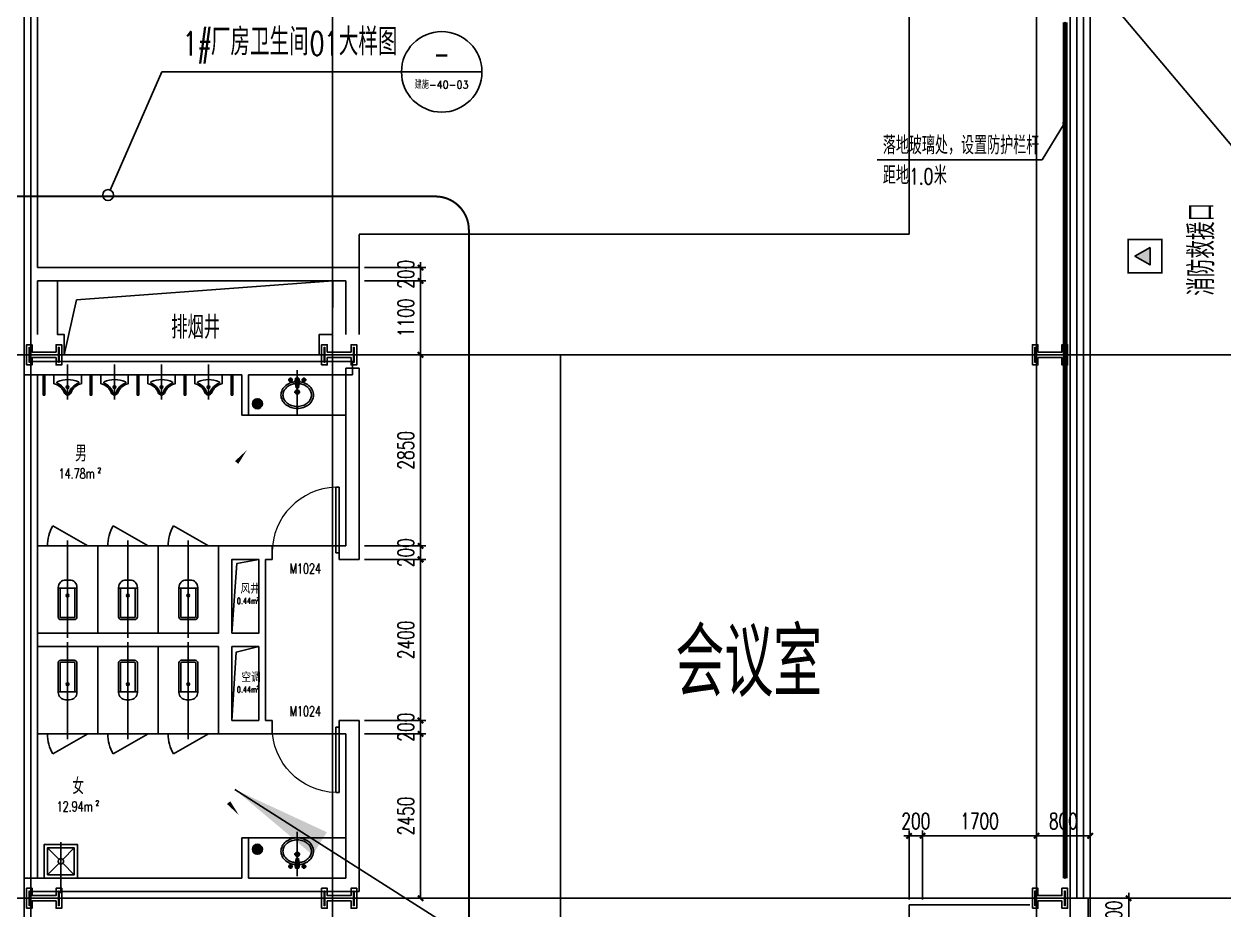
# Model space of a CAD drawing. Extents: x -954573 to 446329, y 489853 to 1226784.
# Drawn here: x -83954 to -66059, y 783045 to 796250 of the extents above; entities that cross this region are included whole.
import ezdxf
from ezdxf.enums import TextEntityAlignment as Align

# ---------------------------------------------------------------- set-up
doc = ezdxf.new("R2010")
doc.units = 0
doc.header["$LTSCALE"] = 10
doc.header["$MEASUREMENT"] = 0
for name, pattern in [('10平面$0$10平面$1$DOTE', [2.42, 2, -0.2, 0.02, -0.2]), ('10平面$0$DOTE', [2.42, 2, -0.2, 0.02, -0.2]), ('10平面$1$DASH', [0.35, 0.25, -0.1])]:
    doc.linetypes.add(name, pattern=pattern)
doc.layers.get('Defpoints').update_dxf_attribs({"color": 210})
for name, color, linetype in [('10平面$0$10平面$1$A-AXIS-DOTE', 8, '10平面$0$10平面$1$DOTE'), ('10平面$0$A-AXIS-DOTE', 8, '10平面$0$DOTE'), ('10平面$0$A-AXIS-DP', 8, 'Continuous'), ('10平面$0$A-AXIS-SYMB', 8, 'Continuous'), ('10平面$0$A-CURTAIN', 8, 'Continuous'), ('10平面$0$A-HATCH-2', 8, 'Continuous'), ('10平面$0$A-HRAIL', 8, 'Continuous'), ('10平面$0$A-TEXT', 8, 'Continuous'), ('10平面$0$A-WC', 8, 'Continuous'), ('10平面$0$A-WINDOW', 8, 'Continuous'), ('10平面$0$A-防火门窗', 1, 'Continuous'), ('10平面$0$AS-COLN', 8, 'Continuous'), ('10平面$0$AS-WALL', 8, 'Continuous'), ('10平面$0$AS-结构边线层', 8, 'Continuous'), ('10平面$0$CURTWALL', 8, 'Continuous'), ('10平面$0$DIM_ELEV', 3, 'Continuous'), ('10平面$0$PUB_TEXT', 8, 'Continuous'), ('10平面$0$RP-N2-01$0$$0$A-WIND-J', 8, 'Continuous'), ('10平面$0$RP-N2-01$0$A-WIND-J', 8, 'Continuous'), ('10平面$0$建-房间', 8, 'Continuous'), ('10平面$0$建-门', 8, 'Continuous'), ('10平面$0$建-门窗编号', 8, 'Continuous'), ('A-LIN-V', 9, 'Continuous'), ('建-引出', 3, 'Continuous')]:
    doc.layers.add(name, color=color, linetype=linetype)
doc.layers.add('10平面$0$S-col', color=2, linetype='Continuous', lineweight=0)
doc.styles.add('10平面$0$_TCH_DIM', font='SIMPLEX', dxfattribs={"bigfont": 'GBCBIG'})
doc.styles.add('10平面$0$_TCH_DIM_T3', font='SIMPLEX', dxfattribs={"width": 0.705882, "bigfont": 'GBCBIG'})
doc.styles.add('10平面$0$A-AREA', font='SIMPLEX', dxfattribs={"bigfont": 'GBCBIG'})
doc.styles.add('10平面$0$A-STANDARD', font='SIMPLEX', dxfattribs={"bigfont": 'GBCBIG'})
doc.styles.add('10平面$0$A-WIN-LABEL', font='SIMPLEX', dxfattribs={"bigfont": 'GBCBIG'})
doc.styles.add('10平面$0$Standard', font='gbenor.shx', dxfattribs={"bigfont": 'gbcbig.shx'})
doc.dimstyles.new('10平面$0$_TCH_ARCH&&80', dxfattribs={"dimtxt": 238, "dimasz": 80, "dimexe": 80, "dimexo": 80, "dimgap": 101, "dimtad": 1, "dimdec": 0, "dimzin": 0, "dimdsep": 46, "dimtxsty": '10平面$0$_TCH_DIM_T3', "dimblk": '10平面$0$_ArchTick', "dimcen": 0.09, "dimclrt": 7, "dimazin": 2, "dimtfac": 1, "dimtdec": 0, "dimtix": 1, "dimtmove": 2, "dimatfit": 3, "dimfxl": 0, "dimtolj": 1, "dimtzin": 0, "dimarcsym": 0})

# ---------------------------------------------------------------- blocks, each defined once
blk = doc.blocks.new('10平面$0$dote')
at = {"layer": '10平面$0$A-AXIS-DOTE'}
for p, q in [((141382.2, -69000), (141382.2, 36662.3)), ((151882.2, -69000), (151882.2, 36662.3)), ((136882.2, -68810), (136882.2, 36400)), ((134026.4, -13500), (158590, -13500)), ((134026.4, -21600), (158641.5, -21600))]:
    blk.add_line(p, q, dxfattribs=at)
blk = doc.blocks.new('10平面$0$10平面$0$A$C45A45C18')
at = {"color": 0}
for p, q in [((950, -325, 0), (1250, 195, 0)), ((-117, -125), (-117, 75)), ((-107, 85), (322, 85)), ((322, -165), (322, 115)), ((322, -135), (-107, -135))]:
    blk.add_line(p, q, dxfattribs=at)
at = {"color": 0, "elevation": 0}
blk.add_lwpolyline([(-350, 425), (950, 425), (950, -475), (-350, -475)], close=True, dxfattribs=at)
at = {"color": 0}
blk.add_lwpolyline([(-107, -165, -0.414214), (-147, -125), (-147, 75, -0.414214), (-107, 115), (332, 115, -0.414214), (442, 5), (442, -55, -0.414214), (332, -165)], format="xyb", close=True, dxfattribs=at)
blk.add_circle((211, -25), 20, dxfattribs=at)
for centre, radius, start, end in [((950, -325, 0), 600, 60, 90), ((-107, 75), 10, 90, 180), ((-107, -125), 10, 180, 270)]:
    blk.add_arc(centre, radius, start, end, dxfattribs=at)
for p in [(-147, -25), (211, -25)]:
    blk.add_point(p, dxfattribs=at)
at = {"layer": '10平面$0$10平面$1$A-AXIS-DOTE'}
blk.add_line((1031, -25), (-419, -25), dxfattribs=at)
blk = doc.blocks.new('10平面$0$10平面$0$$lvtry$00000224')
at = {"color": 0}
for p, q in [((-363, 0), (-363, -300)), ((-338, 0), (-363, 0)), ((-338, 0), (-338, -300)), ((337, 0), (337, -300)), ((362, 0), (337, 0)), ((362, 0), (362, -300)), ((-338, -300), (-363, -300)), ((362, -300), (337, -300))]:
    blk.add_line(p, q, dxfattribs=at)
at = {"color": 0, "elevation": 0}
blk.add_lwpolyline([(-205, -131), (-205, 0), (205, 0), (205, -131, 0.268068), (51, -263, -0.317765), (0, -300, -0.317765), (-51, -263, 0.268068)], format="xyb", close=True, dxfattribs=at)
at = {"color": 0}
blk.add_circle((0, -182, 0), 20, dxfattribs=at)
for centre, radius, start, end in [((-152, -115, 0), 10, 114.1084, 248.1394), ((5, -466, 0), 395, 66.6675, 114.1084), ((-243, -341, 0), 233, 19.2639, 68.1394), ((243, -341, 0), 233, 110.4941, 160.7361), ((158, -113, 0), 10, 290.4941, 66.6675), ((0, -256, 0), 24, 199.2639, 269.4998), ((0, -256, 0), 24, 270.5002, 340.7361)]:
    blk.add_arc(centre, radius, start, end, dxfattribs=at)
blk.add_point((0, -182, 0), dxfattribs=at)
at = {"layer": '10平面$0$10平面$1$A-AXIS-DOTE'}
blk.add_lwpolyline([(0, 153), (0, -367)], dxfattribs=at)
blk = doc.blocks.new('10平面$0$A$C34D37DA4')
at = {"ltscale": 0.5}
for points in [[(-250, -108), (250, -108), (250, 392), (-250, 392)], [(-200, -58), (200, -58), (200, 342), (-200, 342)]]:
    blk.add_lwpolyline(points, close=True, dxfattribs=at)
for points in [[(-200, 342), (-28, 171)], [(28, 171), (200, 342)], [(-200, -58), (-28, 114)], [(28, 114), (200, -58)]]:
    blk.add_lwpolyline(points, dxfattribs=at)
blk.add_circle((0, 142), 40, dxfattribs=at)
at = {"layer": '10平面$0$A-AXIS-DOTE'}
blk.add_lwpolyline([(0, 427), (0, -333)], dxfattribs=at)
blk = doc.blocks.new('10平面$0$345345345')
at = {"layer": '10平面$0$A-WC'}
h = blk.add_hatch(dxfattribs=at)
h.set_pattern_fill('ANSI31', color=256, scale=20)
h.set_pattern_definition([(45, (0, 0), (-22.4506403, 22.4506403), [])])
edge = h.paths.add_edge_path()
edge.add_arc((84993, -2400003), 150, 0, 360)
blk.add_circle((84993, -2400003), 150, dxfattribs=at)
blk = doc.blocks.new('10平面$0$$DorLib2D$00000001')
for p, q in [((0.45, 0.975), (0.5, 0.975)), ((0.45, 0), (0.45, 0.975)), ((0.5, 0), (0.5, 0.975)), ((0.5, 0), (0.45, 0))]:
    blk.add_line(p, q)
at = {"lineweight": 13}
blk.add_arc((0.475, 0), 0.975, 91.4693, 180, dxfattribs=at)
blk = doc.blocks.new('10平面$0$33333333')
at = {"layer": '10平面$0$10平面$1$A-AXIS-DOTE'}
for points in [[(-140279, 791090), (-140279, 790430)], [(-140279, 783550), (-140279, 784210)]]:
    blk.add_lwpolyline(points, dxfattribs=at)
at = {"layer": '10平面$0$A-AXIS-SYMB'}
for points in [[(-141450, 789390, 0, 0, 0), (-141030, 789900, 0, 64, 0), (-141183, 789715, 0, 0, 0)], [(-141570, 784970, 0, 0, 0), (-141150, 784460, 0, 64, 0), (-141303, 784645, 0, 0, 0)]]:
    blk.add_lwpolyline(points, format="xyseb", dxfattribs=at)
at = {"layer": '10平面$0$A-WC'}
for p, q in [((-140416, 790946), (-140343, 790946)), ((-140379, 790983), (-140379, 790909)), ((-140304, 790972), (-140311, 790933)), ((-140311, 790933), (-140296, 790826)), ((-140304, 790972), (-140254, 790972)), ((-140304, 790972), (-140296, 790826)), ((-140303, 790953), (-140255, 790953)), ((-140296, 790836), (-140262, 790836)), ((-140296, 790826), (-140262, 790826)), ((-140279, 790810), (-140279, 790720)), ((-140254, 790972), (-140262, 790826)), ((-140248, 790933), (-140262, 790826)), ((-140254, 790972), (-140248, 790933)), ((-140216, 790946), (-140143, 790946)), ((-140179, 790983), (-140179, 790909)), ((-140324, 790765), (-140234, 790765)), ((-139554, 790420), (-141004, 790420)), ((-139554, 784120), (-141004, 784120)), ((-140324, 783875), (-140234, 783875)), ((-140279, 783830), (-140279, 783920)), ((-140416, 783694), (-140343, 783694)), ((-140379, 783657), (-140379, 783731)), ((-140311, 783707), (-140296, 783814)), ((-140304, 783668), (-140311, 783707)), ((-140304, 783668), (-140296, 783814)), ((-140304, 783668), (-140254, 783668)), ((-140303, 783687), (-140255, 783687)), ((-140296, 783814), (-140262, 783814)), ((-140296, 783804), (-140262, 783804)), ((-140254, 783668), (-140262, 783814)), ((-140248, 783707), (-140262, 783814)), ((-140254, 783668), (-140248, 783707)), ((-140216, 783694), (-140143, 783694)), ((-140179, 783657), (-140179, 783731))]:
    blk.add_line(p, q, dxfattribs=at)
for points in [[(-140309, 790919, 0.055034), (-140372, 790905, 0.088849), (-140448, 790864, 0.104988), (-140503, 790797, 0.12017), (-140522, 790720, 0.12017), (-140503, 790643, 0.104988), (-140448, 790576, 0.088849), (-140372, 790535, 0.080052), (-140279, 790520, 0.080052)], [(-140305, 790889, 0.056066), (-140363, 790877, 0.088849), (-140430, 790840, 0.104988), (-140477, 790783, 0.12017), (-140492, 790720, 0.12017), (-140477, 790657, 0.104988), (-140430, 790600, 0.088849), (-140363, 790563, 0.080052), (-140279, 790550, 0.080052)], [(-140279, 790520, 0.080052), (-140186, 790535, 0.088849), (-140110, 790576, 0.104988), (-140055, 790643, 0.12017), (-140036, 790720, 0.12017), (-140055, 790797, 0.104988), (-140110, 790864, 0.088849), (-140186, 790905, 0.055034), (-140250, 790919, 0.080052)], [(-140279, 790550, 0.080052), (-140196, 790563, 0.088849), (-140129, 790600, 0.104988), (-140082, 790657, 0.12017), (-140066, 790720, 0.12017), (-140082, 790783, 0.104988), (-140129, 790840, 0.088849), (-140196, 790877, 0.056066), (-140254, 790889, 0.080052)], [(-140309, 783721, -0.055034), (-140372, 783735, -0.088849), (-140448, 783776, -0.104988), (-140503, 783843, -0.12017), (-140522, 783920, -0.12017), (-140503, 783997, -0.104988), (-140448, 784064, -0.088849), (-140372, 784105, -0.080052), (-140279, 784120, -0.080052)], [(-140305, 783751, -0.056066), (-140363, 783763, -0.088849), (-140430, 783800, -0.104988), (-140477, 783857, -0.12017), (-140492, 783920, -0.12017), (-140477, 783983, -0.104988), (-140430, 784040, -0.088849), (-140363, 784077, -0.080052), (-140279, 784090, -0.080052)], [(-140279, 784120, -0.080052), (-140186, 784105, -0.088849), (-140110, 784064, -0.104988), (-140055, 783997, -0.12017), (-140036, 783920, -0.12017), (-140055, 783843, -0.104988), (-140110, 783776, -0.088849), (-140186, 783735, -0.055034), (-140250, 783721, -0.080052)], [(-140279, 784090, -0.080052), (-140196, 784077, -0.088849), (-140129, 784040, -0.104988), (-140082, 783983, -0.12017), (-140066, 783920, -0.12017), (-140082, 783857, -0.104988), (-140129, 783800, -0.088849), (-140196, 783763, -0.056066), (-140254, 783751, -0.080052)]]:
    blk.add_lwpolyline(points, format="xyb", dxfattribs=at)
for centre, radius in [((-140379, 790946), 25), ((-140379, 790946), 15), ((-140179, 790946), 25), ((-140179, 790946), 15), ((-140279, 790765), 30), ((-140279, 790765), 20), ((-140279, 783875), 30), ((-140279, 783875), 20), ((-140379, 783694), 25), ((-140379, 783694), 15), ((-140179, 783694), 25), ((-140179, 783694), 15)]:
    blk.add_circle(centre, radius, dxfattribs=at)
for centre, start, end in [((-140280, 790945), 80.5252, 279.4748), ((-140278, 790945), 260.5252, 99.4748), ((-140280, 783695), 80.5252, 279.4748), ((-140278, 783695), 260.5252, 99.4748)]:
    blk.add_arc(centre, 7.19, start, end, dxfattribs=at)
at = {"layer": '10平面$0$AS-WALL'}
for p, q in [((-144254, 791220), (-141054, 791220)), ((-144254, 791220), (-144254, 791020)), ((-141054, 791220), (-139454, 791220)), ((-139454, 791220), (-139454, 791020)), ((-144354, 791020), (-144354, 787070)), ((-144154, 791020), (-144354, 791020)), ((-144254, 791020), (-141104, 791020)), ((-144154, 791020), (-144154, 787170)), ((-141104, 791020), (-141104, 790420)), ((-141004, 791020), (-141004, 790420)), ((-141004, 791020), (-139454, 791020)), ((-139554, 791120), (-139554, 788470)), ((-139554, 791120), (-139354, 791120)), ((-139354, 791120), (-139354, 790920)), ((-139354, 790920), (-139354, 788270)), ((-139354, 790920), (-139354, 790920)), ((-141004, 790420), (-141104, 790420)), ((-141454, 788470), (-141454, 787170)), ((-141454, 788470), (-140804, 788470)), ((-140654, 788470), (-140804, 788470)), ((-140654, 788270), (-140654, 788470)), ((-139554, 788470), (-139654, 788470)), ((-139654, 788470), (-139654, 788270)), ((-141254, 788270), (-141254, 787170)), ((-141254, 788270), (-140854, 788270)), ((-140854, 788270), (-140854, 787170)), ((-140754, 788270), (-140654, 788270)), ((-140754, 788270), (-140754, 787070)), ((-139654, 788270), (-139354, 788270)), ((-144354, 787070), (-144354, 783520)), ((-144154, 787170), (-141454, 787170)), ((-141254, 787170), (-140854, 787170)), ((-140754, 787070), (-140754, 785870)), ((-144154, 786970), (-141454, 786970)), ((-144154, 786970), (-144154, 783520)), ((-141454, 786970), (-141454, 785670)), ((-141254, 786970), (-140854, 786970)), ((-141254, 786970), (-141254, 785870)), ((-140854, 786970), (-140854, 785870)), ((-141254, 785870), (-140854, 785870)), ((-140654, 785870), (-140754, 785870)), ((-140654, 785670), (-140654, 785870)), ((-139354, 785870), (-139654, 785870)), ((-139654, 785870), (-139654, 785670)), ((-139354, 785870), (-139354, 783320)), ((-141454, 785670), (-140804, 785670)), ((-140804, 785670), (-140654, 785670)), ((-139654, 785670), (-139554, 785670)), ((-139554, 785670), (-139554, 783520)), ((-141104, 783520), (-141104, 784120)), ((-141104, 784120), (-141004, 784120)), ((-141004, 783520), (-141004, 784120)), ((-144154, 783520), (-144354, 783520)), ((-144254, 783520), (-141104, 783520)), ((-144254, 783520), (-144254, 783320)), ((-141004, 783520), (-139554, 783520)), ((-144254, 783320), (-141054, 783320)), ((-141054, 783320), (-139354, 783320))]:
    blk.add_line(p, q, dxfattribs=at)
at = {"layer": '10平面$0$建-门'}
for p, q in [((-140654, 788470), (-139654, 788470)), ((-140654, 785670), (-139654, 785670))]:
    blk.add_line(p, q, dxfattribs=at)
at = {"layer": '10平面$0$A-CURTAIN', "zscale": 0.4999999999999999}
for p, xscale, yscale, rotation in [((233607, 1931455), 0.4999999999999999, 0.4999999999999999, 339.7997433646614), ((233607, -356915), -0.4999999999999994, 0.4999999999999994, 200.2002566353386)]:
    blk.add_blockref('10平面$0$345345345', p, dxfattribs=dict(at, xscale=xscale, yscale=yscale, rotation=rotation))
at = {"layer": '10平面$0$A-WC'}
for name, p, rotation in [('10平面$0$10平面$0$$lvtry$00000224', (-143704, 791020), 359.9999983479594), ('10平面$0$10平面$0$$lvtry$00000224', (-143004, 791020), 359.9999983479594), ('10平面$0$10平面$0$$lvtry$00000224', (-142304, 791020), 359.9999983479594), ('10平面$0$10平面$0$$lvtry$00000224', (-141604, 791020), 359.9999983479594), ('10平面$0$10平面$0$A$C45A45C18', (-143729, 787520, 0), 90.00000039933396), ('10平面$0$10平面$0$A$C45A45C18', (-142829, 787520, 0), 90.00000039933396), ('10平面$0$10平面$0$A$C45A45C18', (-141929, 787520, 0), 90.00000039933396)]:
    blk.add_blockref(name, p, dxfattribs=dict(at, rotation=rotation))
at = {"layer": '10平面$0$A-WC', "xscale": -1, "rotation": 89.99999962537163}
for p in [(-143729, 786620, 0), (-142829, 786620, 0), (-141929, 786620, 0)]:
    blk.add_blockref('10平面$0$10平面$0$A$C45A45C18', p, dxfattribs=at)
at = {"layer": '10平面$0$A-WC'}
blk.add_blockref('10平面$0$A$C34D37DA4', (-143804, 783628), dxfattribs=at)
at = {"layer": '10平面$0$建-门'}
ref = blk.add_blockref('10平面$0$$DorLib2D$00000001', (-140154, 788370), dxfattribs=dict(at, xscale=1000, yscale=1000, zscale=199.9999999999999, rotation=359.9999998238549))
ref.add_attrib('A', 'M1024', (-140392, 788058), dxfattribs={"layer": '10平面$0$建-门窗编号', "height": 148.8, "rotation": 360, "style": '10平面$0$A-WIN-LABEL', "width": 0.705882})
ref = blk.add_blockref('10平面$0$$DorLib2D$00000001', (-140154, 785770), dxfattribs=dict(at, xscale=1000, yscale=-1000, zscale=199.9999999999999, rotation=2.705098788484255e-08))
ref.add_attrib('A', 'M1024', (-140392, 785933), dxfattribs={"layer": '10平面$0$建-门窗编号', "height": 148.8, "rotation": 0, "style": '10平面$0$A-WIN-LABEL', "width": 0.705882})
at = {"layer": '10平面$0$A-防火门窗', "style": '10平面$0$A-AREA'}
for s, p in [('风井', (-141125, 787760)), ('空调', (-141113, 786440))]:
    blk.add_text(s, height=144.7, dxfattribs=at).set_placement(p)
at = {"layer": '10平面$0$A-防火门窗', "style": '10平面$0$A-AREA', "width": 0.705882}
for s, height, p in [('0.44m', 89.2, (-141180, 787606)), ('2', 44.6, (-140880, 787659)), ('0.44m', 89.2, (-141180, 786286)), ('2', 44.6, (-140880, 786339))]:
    blk.add_text(s, height=height, dxfattribs=at).set_placement(p)
at = {"layer": '10平面$0$建-房间', "style": '10平面$0$A-AREA'}
for s, p in [('男', (-143592, 789730)), ('女', (-143632, 784770))]:
    blk.add_text(s, height=241, dxfattribs=at).set_placement(p)
at = {"layer": '10平面$0$建-房间', "style": '10平面$0$A-AREA', "width": 0.705882}
for s, height, p in [('14.78m', 148.8, (-143838, 789474)), ('2', 74.4, (-143258, 789562)), ('12.94m', 148.8, (-143868, 784514)), ('2', 74.4, (-143288, 784602))]:
    blk.add_text(s, height=height, dxfattribs=at).set_placement(p)
blk = doc.blocks.new('10平面$0$43243')
at = {"layer": '10平面$0$AS-结构边线层'}
for points in [[(-68354, 818320), (-68354, 782920), (-70554, 782920), (-70554, 774520), (-68354, 774520), (-68354, 741420), (-80454, 741420), (-80454, 741720), (-80554, 741720), (-80554, 741920), (-82854, 741920), (-82854, 741720), (-83154, 741720), (-83154, 741420), (-83954, 741420), (-83954, 741420), (-83954, 832020)], [(-83354, 791320), (-83171, 792137), (-79350, 792420)], [(-80854, 787170), (-80780, 788210), (-80454, 788270)], [(-80854, 785870), (-80790, 786890), (-80454, 786970)]]:
    blk.add_lwpolyline(points, dxfattribs=at)
for points in [[(-83454, 792420), (-83454, 791620), (-83354, 791620), (-83354, 791320), (-79554, 791320), (-79554, 791620), (-79354, 791620), (-79350, 792420)], [(-80854, 787170), (-80454, 787170), (-80454, 788270), (-80854, 788270)], [(-80854, 786970), (-80454, 786970), (-80454, 785870), (-80854, 785870)]]:
    blk.add_lwpolyline(points, close=True, dxfattribs=at)
blk = doc.blocks.new('10平面$0$RP-N2-01$0$$0$xfjy')
at = {"layer": '10平面$0$RP-N2-01$0$$0$A-WIND-J'}
h = blk.add_hatch(color=256, dxfattribs=at)
h.dxf.hatch_style = 1
h.paths.add_polyline_path([(1141876, -26214), (1142135, -26214), (1142005, -25989)])
at = {"layer": '10平面$0$RP-N2-01$0$$0$A-WIND-J', "const_width": 25}
blk.add_lwpolyline([(1141755, -25889), (1141755, -26389), (1142255, -26389), (1142255, -25889)], close=True, dxfattribs=at)
at = {"layer": '10平面$0$RP-N2-01$0$$0$A-WIND-J'}
for points in [[(1141755, -26389), (1142255, -26389), (1142255, -25889), (1141755, -25889)], [(1141876, -26214), (1142135, -26214), (1142005, -25989)]]:
    blk.add_lwpolyline(points, close=True, dxfattribs=at)
blk = doc.blocks.new('10平面$0$RP-N2-01$0$xfjy')
at = {"layer": '10平面$0$RP-N2-01$0$$0$A-WIND-J'}
blk.add_blockref('10平面$0$RP-N2-01$0$$0$xfjy', (0, 0), dxfattribs=at)
blk = doc.blocks.new('10平面$0$1232')
at = {"layer": '10平面$0$RP-N2-01$0$A-WIND-J', "xscale": -1.000000000000001, "rotation": 90}
blk.add_blockref('10平面$0$RP-N2-01$0$xfjy', (-93375, 1934795, 0), dxfattribs=at)
at = {"layer": '10平面$0$A-TEXT', "style": '10平面$0$_TCH_DIM'}
blk.add_text('消防救援口', height=384.1, rotation=90, dxfattribs=at).set_placement((-66203, 792200, 0))
blk = doc.blocks.new('10平面$0$3132')
at = {"layer": '10平面$0$A-AXIS-SYMB'}
for p, q in [((-82668, 793774), (-81901, 795536)), ((-81901, 795536), (-78325, 795536)), ((-77125, 795536), (-78325, 795536))]:
    blk.add_line(p, q, dxfattribs=at)
blk.add_lwpolyline([(-82619, 793700, 1), (-82781, 793700, 1)], format="xyb", close=True, dxfattribs=at)
blk.add_circle((-77725, 795536), 600, dxfattribs=at)
at = {"layer": '10平面$0$DIM_ELEV', "linetype": '10平面$1$DASH', "const_width": 30}
blk.add_lwpolyline([(-84080, 793680), (-77820, 793680, -0.414214), (-77320, 793180), (-77320, 782650, -0.414214), (-77820, 782150), (-84080, 782150, -0.414214), (-84580, 782650), (-84580, 793180, -0.414214)], format="xyb", close=True, dxfattribs=at)
at = {"layer": '10平面$0$PUB_TEXT', "style": '10平面$0$_TCH_DIM', "width": 0.705882}
for s, p in [('1#', (-81587, 795781)), ('01', (-79692, 795781))]:
    blk.add_text(s, height=357, dxfattribs=at).set_placement(p)
at = {"layer": '10平面$0$PUB_TEXT', "style": '10平面$0$_TCH_DIM'}
for s, p in [('厂房卫生间', (-81167, 795781)), ('大样图', (-79260, 795781))]:
    blk.add_text(s, height=405.1, dxfattribs=at).set_placement(p)
for s, height, width, p, p2 in [('-', 365, 0.777778, (-77847, 795624), (-77604, 795624)), ('建施-40-03', 114.3, 0.940725, (-78126, 795288), (-77325, 795288))]:
    blk.add_text(s, height=height, dxfattribs=dict(at, width=width)).set_placement(p, p2, align=Align.FIT)
blk = doc.blocks.new('10平面$0$_ArchTick')
at = {"color": 0, "linetype": 'ByBlock', "const_width": 0.4}
blk.add_lwpolyline([(-0.5, -0.5), (0.5, 0.5)], dxfattribs=at)
blk = doc.blocks.new('*D3643')
at = {"layer": '10平面$0$A-AXIS-DP', "color": 0, "lineweight": -2}
for p, q in [((-67480, 783220), (-67480, 783300)), ((-67974, 783220), (-67400, 783220)), ((-67480, 782720), (-67480, 783220)), ((-67974, 782720), (-67400, 782720)), ((-67480, 782720), (-67480, 782640))]:
    blk.add_line(p, q, dxfattribs=at)
at = {"layer": 'Defpoints', "color": 0}
for p in [(-68054, 783220), (-67480, 783220), (-68054, 782720)]:
    blk.add_point(p, dxfattribs=at)
at = {"layer": '10平面$0$A-AXIS-DP', "color": 0, "lineweight": -2, "xscale": 80, "yscale": 80, "zscale": 80}
for p, rotation in [((-67480, 783220), 270), ((-67480, 782720), 90)]:
    blk.add_blockref('10平面$0$_ArchTick', p, dxfattribs=dict(at, rotation=rotation))
at = {"layer": '10平面$0$A-AXIS-DP', "color": 7, "insert": (-67700, 782970), "char_height": 238, "attachment_point": 5, "rotation": 90, "style": '10平面$0$_TCH_DIM_T3'}
blk.add_mtext('\\A1;500', dxfattribs=at)
blk = doc.blocks.new('*D3964')
at = {"layer": '10平面$0$A-AXIS-DP', "color": 0, "lineweight": -2}
for p, q in [((-78874, 785670), (-77960, 785670)), ((-78040, 783220), (-78040, 785670)), ((-78874, 783220), (-77960, 783220))]:
    blk.add_line(p, q, dxfattribs=at)
at = {"layer": 'Defpoints', "color": 0}
for p in [(-78954, 785670), (-78040, 785670), (-78954, 783220)]:
    blk.add_point(p, dxfattribs=at)
at = {"layer": '10平面$0$A-AXIS-DP', "color": 0, "lineweight": -2, "xscale": 80, "yscale": 80, "zscale": 80}
for p, rotation in [((-78040, 785670), 90), ((-78040, 783220), 270)]:
    blk.add_blockref('10平面$0$_ArchTick', p, dxfattribs=dict(at, rotation=rotation))
at = {"layer": '10平面$0$A-AXIS-DP', "color": 7, "insert": (-78260, 784445), "char_height": 238, "attachment_point": 5, "rotation": 90, "style": '10平面$0$_TCH_DIM_T3'}
blk.add_mtext('\\A1;2450', dxfattribs=at)
blk = doc.blocks.new('*D3965')
at = {"layer": '10平面$0$A-AXIS-DP', "color": 0, "lineweight": -2}
for p, q in [((-78874, 785870), (-77960, 785870)), ((-78040, 785870), (-78040, 785950)), ((-78040, 785670), (-78040, 785870)), ((-78874, 785670), (-77960, 785670)), ((-78040, 785670), (-78040, 785590))]:
    blk.add_line(p, q, dxfattribs=at)
at = {"layer": 'Defpoints', "color": 0}
for p in [(-78954, 785870), (-78040, 785870), (-78954, 785670)]:
    blk.add_point(p, dxfattribs=at)
at = {"layer": '10平面$0$A-AXIS-DP', "color": 0, "lineweight": -2, "xscale": 80, "yscale": 80, "zscale": 80}
for p, rotation in [((-78040, 785870), 270), ((-78040, 785670), 90)]:
    blk.add_blockref('10平面$0$_ArchTick', p, dxfattribs=dict(at, rotation=rotation))
at = {"layer": '10平面$0$A-AXIS-DP', "color": 7, "insert": (-78260, 785770), "char_height": 238, "attachment_point": 5, "rotation": 90, "style": '10平面$0$_TCH_DIM_T3'}
blk.add_mtext('\\A1;200', dxfattribs=at)
blk = doc.blocks.new('*D3966')
at = {"layer": '10平面$0$A-AXIS-DP', "color": 0, "lineweight": -2}
for p, q in [((-78874, 788270), (-77960, 788270)), ((-78040, 785870), (-78040, 788270)), ((-78874, 785870), (-77960, 785870))]:
    blk.add_line(p, q, dxfattribs=at)
at = {"layer": 'Defpoints', "color": 0}
for p in [(-78954, 788270), (-78040, 788270), (-78954, 785870)]:
    blk.add_point(p, dxfattribs=at)
at = {"layer": '10平面$0$A-AXIS-DP', "color": 0, "lineweight": -2, "xscale": 80, "yscale": 80, "zscale": 80}
for p, rotation in [((-78040, 788270), 90), ((-78040, 785870), 270)]:
    blk.add_blockref('10平面$0$_ArchTick', p, dxfattribs=dict(at, rotation=rotation))
at = {"layer": '10平面$0$A-AXIS-DP', "color": 7, "insert": (-78260, 787070), "char_height": 238, "attachment_point": 5, "rotation": 90, "style": '10平面$0$_TCH_DIM_T3'}
blk.add_mtext('\\A1;2400', dxfattribs=at)
blk = doc.blocks.new('*D3967')
at = {"layer": '10平面$0$A-AXIS-DP', "color": 0, "lineweight": -2}
for p, q in [((-78040, 788470), (-78040, 788550)), ((-78874, 788470), (-77960, 788470)), ((-78040, 788270), (-78040, 788470)), ((-78874, 788270), (-77960, 788270)), ((-78040, 788270), (-78040, 788190))]:
    blk.add_line(p, q, dxfattribs=at)
at = {"layer": 'Defpoints', "color": 0}
for p in [(-78954, 788470), (-78040, 788470), (-78954, 788270)]:
    blk.add_point(p, dxfattribs=at)
at = {"layer": '10平面$0$A-AXIS-DP', "color": 0, "lineweight": -2, "xscale": 80, "yscale": 80, "zscale": 80}
for p, rotation in [((-78040, 788470), 270), ((-78040, 788270), 90)]:
    blk.add_blockref('10平面$0$_ArchTick', p, dxfattribs=dict(at, rotation=rotation))
at = {"layer": '10平面$0$A-AXIS-DP', "color": 7, "insert": (-78260, 788370), "char_height": 238, "attachment_point": 5, "rotation": 90, "style": '10平面$0$_TCH_DIM_T3'}
blk.add_mtext('\\A1;200', dxfattribs=at)
blk = doc.blocks.new('*D3968')
at = {"layer": '10平面$0$A-AXIS-DP', "color": 0, "lineweight": -2}
for p, q in [((-78874, 791320), (-77960, 791320)), ((-78040, 788470), (-78040, 791320)), ((-78874, 788470), (-77960, 788470))]:
    blk.add_line(p, q, dxfattribs=at)
at = {"layer": 'Defpoints', "color": 0}
for p in [(-78954, 791320), (-78040, 791320), (-78954, 788470)]:
    blk.add_point(p, dxfattribs=at)
at = {"layer": '10平面$0$A-AXIS-DP', "color": 0, "lineweight": -2, "xscale": 80, "yscale": 80, "zscale": 80}
for p, rotation in [((-78040, 791320), 90), ((-78040, 788470), 270)]:
    blk.add_blockref('10平面$0$_ArchTick', p, dxfattribs=dict(at, rotation=rotation))
at = {"layer": '10平面$0$A-AXIS-DP', "color": 7, "insert": (-78260, 789895), "char_height": 238, "attachment_point": 5, "rotation": 90, "style": '10平面$0$_TCH_DIM_T3'}
blk.add_mtext('\\A1;2850', dxfattribs=at)
blk = doc.blocks.new('*D3969')
at = {"layer": '10平面$0$A-AXIS-DP', "color": 0, "lineweight": -2}
for p, q in [((-78874, 792420), (-77960, 792420)), ((-78040, 791320), (-78040, 792420)), ((-78874, 791320), (-77960, 791320))]:
    blk.add_line(p, q, dxfattribs=at)
at = {"layer": 'Defpoints', "color": 0}
for p in [(-78954, 792420), (-78040, 792420), (-78954, 791320)]:
    blk.add_point(p, dxfattribs=at)
at = {"layer": '10平面$0$A-AXIS-DP', "color": 0, "lineweight": -2, "xscale": 80, "yscale": 80, "zscale": 80}
for p, rotation in [((-78040, 792420), 90), ((-78040, 791320), 270)]:
    blk.add_blockref('10平面$0$_ArchTick', p, dxfattribs=dict(at, rotation=rotation))
at = {"layer": '10平面$0$A-AXIS-DP', "color": 7, "insert": (-78260, 791870), "char_height": 238, "attachment_point": 5, "rotation": 90, "style": '10平面$0$_TCH_DIM_T3'}
blk.add_mtext('\\A1;1100', dxfattribs=at)
blk = doc.blocks.new('*D3970')
at = {"layer": '10平面$0$A-AXIS-DP', "color": 0, "lineweight": -2}
for p, q in [((-78874, 792620), (-77960, 792620)), ((-78040, 792620), (-78040, 792700)), ((-78040, 792420), (-78040, 792620)), ((-78874, 792420), (-77960, 792420)), ((-78040, 792420), (-78040, 792340))]:
    blk.add_line(p, q, dxfattribs=at)
at = {"layer": 'Defpoints', "color": 0}
for p in [(-78954, 792620), (-78040, 792620), (-78954, 792420)]:
    blk.add_point(p, dxfattribs=at)
at = {"layer": '10平面$0$A-AXIS-DP', "color": 0, "lineweight": -2, "xscale": 80, "yscale": 80, "zscale": 80}
for p, rotation in [((-78040, 792620), 270), ((-78040, 792420), 90)]:
    blk.add_blockref('10平面$0$_ArchTick', p, dxfattribs=dict(at, rotation=rotation))
at = {"layer": '10平面$0$A-AXIS-DP', "color": 7, "insert": (-78260, 792520), "char_height": 238, "attachment_point": 5, "rotation": 90, "style": '10平面$0$_TCH_DIM_T3'}
blk.add_mtext('\\A1;200', dxfattribs=at)
blk = doc.blocks.new('*D4316')
at = {"layer": '10平面$0$A-AXIS-DP', "color": 0, "lineweight": -2}
for p, q in [((-68854, 783200), (-68854, 784230)), ((-68054, 783200), (-68054, 784230)), ((-68854, 784150), (-68054, 784150))]:
    blk.add_line(p, q, dxfattribs=at)
at = {"layer": 'Defpoints', "color": 0}
for p in [(-68054, 784150), (-68854, 783120), (-68054, 783120)]:
    blk.add_point(p, dxfattribs=at)
at = {"layer": '10平面$0$A-AXIS-DP', "color": 0, "lineweight": -2, "xscale": 80, "yscale": 80, "zscale": 80, "rotation": 180}
blk.add_blockref('10平面$0$_ArchTick', (-68854, 784150), dxfattribs=at)
at = {"layer": '10平面$0$A-AXIS-DP', "color": 0, "lineweight": -2, "xscale": 80, "yscale": 80, "zscale": 80}
blk.add_blockref('10平面$0$_ArchTick', (-68054, 784150), dxfattribs=at)
at = {"layer": '10平面$0$A-AXIS-DP', "color": 7, "insert": (-68454, 784370), "char_height": 238, "attachment_point": 5, "style": '10平面$0$_TCH_DIM_T3'}
blk.add_mtext('\\A1;800', dxfattribs=at)
blk = doc.blocks.new('*D4317')
at = {"layer": '10平面$0$A-AXIS-DP', "color": 0, "lineweight": -2}
for p, q in [((-70554, 783200), (-70554, 784230)), ((-68854, 783200), (-68854, 784230)), ((-70554, 784150), (-68854, 784150))]:
    blk.add_line(p, q, dxfattribs=at)
at = {"layer": 'Defpoints', "color": 0}
for p in [(-68854, 784150), (-70554, 783120), (-68854, 783120)]:
    blk.add_point(p, dxfattribs=at)
at = {"layer": '10平面$0$A-AXIS-DP', "color": 0, "lineweight": -2, "xscale": 80, "yscale": 80, "zscale": 80, "rotation": 180}
blk.add_blockref('10平面$0$_ArchTick', (-70554, 784150), dxfattribs=at)
at = {"layer": '10平面$0$A-AXIS-DP', "color": 0, "lineweight": -2, "xscale": 80, "yscale": 80, "zscale": 80}
blk.add_blockref('10平面$0$_ArchTick', (-68854, 784150), dxfattribs=at)
at = {"layer": '10平面$0$A-AXIS-DP', "color": 7, "insert": (-69704, 784370), "char_height": 238, "attachment_point": 5, "style": '10平面$0$_TCH_DIM_T3'}
blk.add_mtext('\\A1;1700', dxfattribs=at)
blk = doc.blocks.new('*D4318')
at = {"layer": '10平面$0$A-AXIS-DP', "color": 0, "lineweight": -2}
for p, q in [((-70754, 783200), (-70754, 784230)), ((-70554, 783200), (-70554, 784230)), ((-70754, 784150), (-70834, 784150)), ((-70754, 784150), (-70554, 784150)), ((-70554, 784150), (-70474, 784150))]:
    blk.add_line(p, q, dxfattribs=at)
at = {"layer": 'Defpoints', "color": 0}
for p in [(-70554, 784150), (-70754, 783120), (-70554, 783120)]:
    blk.add_point(p, dxfattribs=at)
at = {"layer": '10平面$0$A-AXIS-DP', "color": 0, "lineweight": -2, "xscale": 80, "yscale": 80, "zscale": 80}
blk.add_blockref('10平面$0$_ArchTick', (-70754, 784150), dxfattribs=at)
at = {"layer": '10平面$0$A-AXIS-DP', "color": 0, "lineweight": -2, "xscale": 80, "yscale": 80, "zscale": 80, "rotation": 180}
blk.add_blockref('10平面$0$_ArchTick', (-70554, 784150), dxfattribs=at)
at = {"layer": '10平面$0$A-AXIS-DP', "color": 7, "insert": (-70654, 784370), "char_height": 238, "attachment_point": 5, "style": '10平面$0$_TCH_DIM_T3'}
blk.add_mtext('\\A1;200', dxfattribs=at)
blk = doc.blocks.new('10平面$0$99平面图例外参$0$$LinePat$圆环')
for points in [[(0, 150), (300, 150)], [(0, 0), (300, 0)], [(0, -150), (300, -150)]]:
    blk.add_lwpolyline(points)
at = {"color": 0}
blk.add_circle((150, 0), 150, dxfattribs=at)
blk = doc.blocks.new('10平面$0$_FZH')
at = {"layer": '10平面$0$A-HATCH-2'}
blk.add_lwpolyline([(-0.437, -0.25), (-0.437, 0.25), (-0.297, 0.25), (-0.297, 0.067), (0.298, 0.067), (0.298, 0.25), (0.438, 0.25), (0.438, -0.25), (0.298, -0.25), (0.298, -0.068), (-0.297, -0.068), (-0.297, -0.25)], close=True, dxfattribs=at)
at = {"layer": '10平面$0$S-col'}
blk.add_lwpolyline([(-0.375, -0.188), (-0.375, 0.187), (-0.36, 0.187), (-0.36, 0.005), (0.36, 0.005), (0.36, 0.187), (0.375, 0.187), (0.375, -0.188), (0.36, -0.188), (0.36, -0.005), (-0.36, -0.005), (-0.36, -0.188)], close=True, dxfattribs=at)
blk = doc.blocks.new('10平面')
at = {"layer": '10平面$0$A-AXIS-SYMB'}
for p, q in [((-68439.4, 794772.5), (-68772.3, 794224)), ((-68772.3, 794224), (-71230.8, 794224))]:
    blk.add_line(p, q, dxfattribs=at)
at = {"layer": '10平面$0$A-AXIS-SYMB', "const_width": 32}
blk.add_lwpolyline([(-68431, 794786.1, 1), (-68447.7, 794758.8, 1)], format="xyb", close=True, dxfattribs=at)
at = {"layer": '10平面$0$A-CURTAIN'}
for points in [[(-68084.2, 774220), (-68084.2, 774690), (-70084.2, 774690), (-70084.2, 782750), (-68084.2, 782750), (-68084.2, 783220)], [(-68054.2, 774220), (-68054.2, 774720), (-70054.2, 774720), (-70054.2, 782720), (-68054.2, 782720), (-68054.2, 783220)]]:
    blk.add_lwpolyline(points, dxfattribs=at)
at = {"layer": '10平面$0$AS-WALL', "linetype": '10平面$1$DASH', "ltscale": 2}
for p, q in [((-70754.2, 815320), (-70754.2, 793120)), ((-70754.2, 793120), (-78954.2, 793120)), ((-78954.2, 792620), (-78954.2, 793120))]:
    blk.add_line(p, q, dxfattribs=at)
at = {"layer": '10平面$0$AS-WALL'}
for p, q in [((-83754.2, 799120), (-83754.2, 792620)), ((-78954.2, 792620), (-83754.2, 792620)), ((-78954.2, 792620), (-78954.2, 791620)), ((-79154.2, 792420), (-83754.2, 792420)), ((-83754.2, 792420), (-83754.2, 791620)), ((-79154.2, 792420), (-79154.2, 791620)), ((-83754.2, 791020), (-83754.2, 783520)), ((-70754.2, 783120), (-70754.2, 774320)), ((-70754.2, 783120), (-68954.2, 783120))]:
    blk.add_line(p, q, dxfattribs=at)
at = {"layer": '10平面$0$AS-WALL', "linetype": '10平面$1$DASH', "ltscale": 2}
for points in [[(-75954.2, 791320), (-68625, 791320)], [(-75954.2, 791320), (-75954.2, 774420), (-71254.2, 774420)]]:
    blk.add_lwpolyline(points, dxfattribs=at)
at = {"layer": '10平面$0$CURTWALL'}
for p, q in [((-68354.2, 818320), (-68354.2, 783220)), ((-68254.2, 818320), (-68254.2, 783220)), ((-68154.2, 818320), (-68154.2, 783220)), ((-68054.2, 818320), (-68054.2, 783220)), ((-68054.2, 783220), (-68354.2, 783220))]:
    blk.add_line(p, q, dxfattribs=at)
for name, p in [('10平面$0$1232', (0, 0)), ('10平面$0$33333333', (60400, 0))]:
    blk.add_blockref(name, p)
at = {"layer": '10平面$0$A-AXIS-DP'}
blk.add_blockref('10平面$0$3132', (0, 0), dxfattribs=at)
at = {"layer": '10平面$0$A-HRAIL', "xscale": 0.1666666667515915, "yscale": 0.1666666667515915, "zscale": 0.1666666667515915, "rotation": 89.99999999971723}
for p in [(-68429.2, 796220), (-68429.2, 796170), (-68429.2, 796120), (-68429.2, 796070), (-68429.2, 796020), (-68429.2, 795970), (-68429.2, 795920), (-68429.2, 795870), (-68429.2, 795820), (-68429.2, 795770), (-68429.2, 795720), (-68429.2, 795670), (-68429.2, 795620), (-68429.2, 795570), (-68429.2, 795520), (-68429.2, 795470), (-68429.2, 795420), (-68429.2, 795370), (-68429.2, 795320), (-68429.2, 795270), (-68429.2, 795220), (-68429.2, 795170), (-68429.2, 795120), (-68429.2, 795070), (-68429.2, 795020), (-68429.2, 794970), (-68429.2, 794920), (-68429.2, 794870), (-68429.2, 794820), (-68429.2, 794770), (-68429.2, 794720), (-68429.2, 794670), (-68429.2, 794620), (-68429.2, 794570), (-68429.2, 794520), (-68429.2, 794470), (-68429.2, 794420), (-68429.2, 794370), (-68429.2, 794320), (-68429.2, 794270), (-68429.2, 794220), (-68429.2, 794170), (-68429.2, 794120), (-68429.2, 794070), (-68429.2, 794020), (-68429.2, 793970), (-68429.2, 793920), (-68429.2, 793870), (-68429.2, 793820), (-68429.2, 793770), (-68429.2, 793720), (-68429.2, 793670), (-68429.2, 793620), (-68429.2, 793570), (-68429.2, 793520), (-68429.2, 793470), (-68429.2, 793420), (-68429.2, 793370), (-68429.2, 793320), (-68429.2, 793270), (-68429.2, 793220), (-68429.2, 793170), (-68429.2, 793120), (-68429.2, 793070), (-68429.2, 793020), (-68429.2, 792970), (-68429.2, 792920), (-68429.2, 792870), (-68429.2, 792820), (-68429.2, 792770), (-68429.2, 792720), (-68429.2, 792670), (-68429.2, 792620), (-68429.2, 792570), (-68429.2, 792520), (-68429.2, 792470), (-68429.2, 792420), (-68429.2, 792370), (-68429.2, 792320), (-68429.2, 792270), (-68429.2, 792220), (-68429.2, 792170), (-68429.2, 792120), (-68429.2, 792070), (-68429.2, 792020), (-68429.2, 791970), (-68429.2, 791920), (-68429.2, 791870), (-68429.2, 791820), (-68429.2, 791770), (-68429.2, 791720), (-68429.2, 791670), (-68429.2, 791620), (-68429.2, 791570), (-68429.2, 791520), (-68429.2, 791470), (-68429.2, 791420), (-68429.2, 791370), (-68429.2, 791320), (-68429.2, 791270), (-68429.2, 791220), (-68429.2, 791170), (-68429.2, 791120), (-68429.2, 791070), (-68429.2, 791020), (-68429.2, 790970), (-68429.2, 790920), (-68429.2, 790870), (-68429.2, 790820), (-68429.2, 790770), (-68429.2, 790720), (-68429.2, 790670), (-68429.2, 790620), (-68429.2, 790570), (-68429.2, 790520), (-68429.2, 790470), (-68429.2, 790420), (-68429.2, 790370), (-68429.2, 790320), (-68429.2, 790270), (-68429.2, 790220), (-68429.2, 790170), (-68429.2, 790120), (-68429.2, 790070), (-68429.2, 790020), (-68429.2, 789970), (-68429.2, 789920), (-68429.2, 789870), (-68429.2, 789820), (-68429.2, 789770), (-68429.2, 789720), (-68429.2, 789670), (-68429.2, 789620), (-68429.2, 789570), (-68429.2, 789520), (-68429.2, 789470), (-68429.2, 789420), (-68429.2, 789370), (-68429.2, 789320), (-68429.2, 789270), (-68429.2, 789220), (-68429.2, 789170), (-68429.2, 789120), (-68429.2, 789070), (-68429.2, 789020), (-68429.2, 788970), (-68429.2, 788920), (-68429.2, 788870), (-68429.2, 788820), (-68429.2, 788770), (-68429.2, 788720), (-68429.2, 788670), (-68429.2, 788620), (-68429.2, 788570), (-68429.2, 788520), (-68429.2, 788470), (-68429.2, 788420), (-68429.2, 788370), (-68429.2, 788320), (-68429.2, 788270), (-68429.2, 788220), (-68429.2, 788170), (-68429.2, 788120), (-68429.2, 788070), (-68429.2, 788020), (-68429.2, 787970), (-68429.2, 787920), (-68429.2, 787870), (-68429.2, 787820), (-68429.2, 787770), (-68429.2, 787720), (-68429.2, 787670), (-68429.2, 787620), (-68429.2, 787570), (-68429.2, 787520), (-68429.2, 787470), (-68429.2, 787420), (-68429.2, 787370), (-68429.2, 787320), (-68429.2, 787270), (-68429.2, 787220), (-68429.2, 787170), (-68429.2, 787120), (-68429.2, 787070), (-68429.2, 787020), (-68429.2, 786970), (-68429.2, 786920), (-68429.2, 786870), (-68429.2, 786820), (-68429.2, 786770), (-68429.2, 786720), (-68429.2, 786670), (-68429.2, 786620), (-68429.2, 786570), (-68429.2, 786520), (-68429.2, 786470), (-68429.2, 786420), (-68429.2, 786370), (-68429.2, 786320), (-68429.2, 786270), (-68429.2, 786220), (-68429.2, 786170), (-68429.2, 786120), (-68429.2, 786070), (-68429.2, 786020), (-68429.2, 785970), (-68429.2, 785920), (-68429.2, 785870), (-68429.2, 785820), (-68429.2, 785770), (-68429.2, 785720), (-68429.2, 785670), (-68429.2, 785620), (-68429.2, 785570), (-68429.2, 785520), (-68429.2, 785470), (-68429.2, 785420), (-68429.2, 785370), (-68429.2, 785320), (-68429.2, 785270), (-68429.2, 785220), (-68429.2, 785170), (-68429.2, 785120), (-68429.2, 785070), (-68429.2, 785020), (-68429.2, 784970), (-68429.2, 784920), (-68429.2, 784870), (-68429.2, 784820), (-68429.2, 784770), (-68429.2, 784720), (-68429.2, 784670), (-68429.2, 784620), (-68429.2, 784570), (-68429.2, 784520), (-68429.2, 784470), (-68429.2, 784420), (-68429.2, 784370), (-68429.2, 784320), (-68429.2, 784270), (-68429.2, 784220), (-68429.2, 784170), (-68429.2, 784120), (-68429.2, 784070), (-68429.2, 784020), (-68429.2, 783970), (-68429.2, 783920), (-68429.2, 783870), (-68429.2, 783820), (-68429.2, 783770), (-68429.2, 783720), (-68429.2, 783670), (-68429.2, 783620), (-68429.2, 783570), (-68429.2, 783520)]:
    blk.add_blockref('10平面$0$99平面图例外参$0$$LinePat$圆环', p, dxfattribs=at)
at = {"layer": '10平面$0$A-WINDOW'}
blk.add_blockref('10平面$0$43243', (0, 0), dxfattribs=at)
at = {"layer": '10平面$0$AS-COLN'}
for p, xscale, yscale, zscale in [((-83654.2, 791320), 599.9999715063022, 600.0000065823551, 600.0000065823551), ((-79254.2, 791320), 599.9999715063022, 600.0000065823551, 600.0000065823551), ((-68654.2, 791320), 600.0000000001455, 600.0000000001455, 600.0000000001455)]:
    blk.add_blockref('10平面$0$_FZH', p, dxfattribs=dict(at, xscale=xscale, yscale=yscale, zscale=zscale))
at = {"layer": '10平面$0$AS-COLN', "color": 3}
for p, xscale, yscale, zscale in [((-83654.2, 783220), 599.9999715063022, 600.0000065823551, 600.0000065823551), ((-79254.2, 783220), 599.9999715063022, 600.0000065823551, 600.0000065823551), ((-68654.2, 783220), 600.0000000001455, 600.0000000001455, 600.0000000001455)]:
    blk.add_blockref('10平面$0$_FZH', p, dxfattribs=dict(at, xscale=xscale, yscale=yscale, zscale=zscale))
at = {"layer": '10平面$0$AS-WALL'}
blk.add_blockref('10平面$0$dote', (-220736.4, 804820), dxfattribs=at)
at = {"layer": '10平面$0$A-防火门窗', "style": '10平面$0$A-STANDARD'}
blk.add_text('排烟井', height=337.59, dxfattribs=at).set_placement((-81759.2, 791560))
at = {"layer": '10平面$0$PUB_TEXT'}
for s, height, style, p in [('落地玻璃处，设置防护栏杆', 270.071, '10平面$0$_TCH_DIM', (-71146.8, 794308)), ('距地', 270.07, '10平面$0$_TCH_DIM', (-71146.8, 793860)), ('米', 270.1, '10平面$0$_TCH_DIM', (-70385.6, 793860)), ('会议室', 1012.77, '10平面$0$Standard', (-74239, 786229.4))]:
    blk.add_text(s, height=height, dxfattribs=dict(at, style=style)).set_placement(p)
at = {"layer": '10平面$0$PUB_TEXT', "style": '10平面$0$_TCH_DIM', "width": 0.705882}
blk.add_text('1.0', height=238, dxfattribs=at).set_placement((-70753.6, 793860))
at = {"layer": '10平面$0$A-AXIS-DP'}
for p1, p2, distance, picture, middle in [((-78954.2, 792420), (-78954.2, 792620), -914.2, '*D3970', (-78260, 792520)), ((-78954.2, 791320), (-78954.2, 792420), -914.2, '*D3969', (-78260, 791870)), ((-78954.2, 788470), (-78954.2, 791320), -914.2, '*D3968', (-78260, 789895)), ((-78954.2, 788270), (-78954.2, 788470), -914.2, '*D3967', (-78260, 788370)), ((-78954.2, 785870), (-78954.2, 788270), -914.2, '*D3966', (-78260, 787070)), ((-78954.2, 785670), (-78954.2, 785870), -914.2, '*D3965', (-78260, 785770)), ((-78954.2, 783220), (-78954.2, 785670), -914.2, '*D3964', (-78260, 784445)), ((-70754.2, 783120), (-70554.2, 783120), 1030, '*D4318', (-70654.2, 784370)), ((-70554.2, 783120), (-68854.2, 783120), 1030, '*D4317', (-69704.2, 784370)), ((-68854.2, 783120), (-68054.2, 783120), 1030, '*D4316', (-68454.2, 784370)), ((-68054.2, 782720), (-68054.2, 783220), -574.2, '*D3643', (-67700, 782970))]:
    dim = blk.add_aligned_dim(p1=p1, p2=p2, distance=distance, dimstyle='10平面$0$_TCH_ARCH&&80', dxfattribs=at)
    dim.commit()
    dim.dimension.update_dxf_attribs({"geometry": picture, "text_midpoint": middle})

msp = doc.modelspace()

# ---------------------------------------------------------------- block references
at = {"layer": 'A-LIN-V'}
msp.add_blockref('10平面', (0, 0), dxfattribs=at)

# ---------------------------------------------------------------- next in the draw order: hatches: boundary and pattern name
at = {"layer": '建-引出'}
msp.add_hatch(color=256, dxfattribs=at).paths.add_polyline_path([(-80810, 784840), (-79651.4, 783866.5), (-79436.8, 784204.1)], flags=17)

# ---------------------------------------------------------------- next in the draw order: linework, layer by layer
for p, q in [((-74360, 804440), (-60960, 788510)), ((-80810, 784840), (-60800, 772120))]:
    msp.add_line(p, q, dxfattribs=at)

doc.saveas('drawing.dxf')
